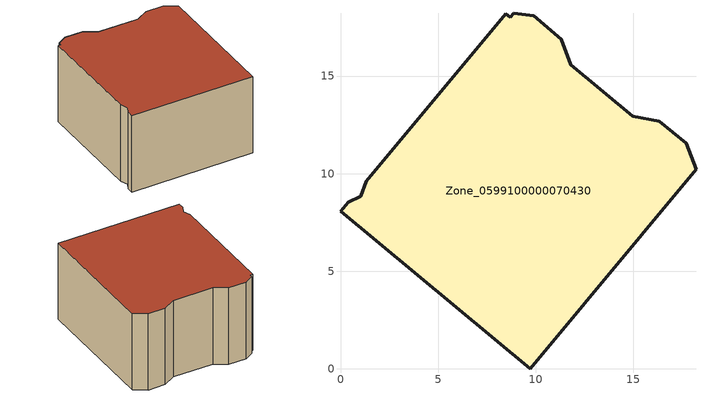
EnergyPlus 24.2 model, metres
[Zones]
Zone_0599100000070430
 floor ground (C_G): 1.04,8.84 1.31,9.61 8.45,18.2 8.7,18.01 8.88,18.23 9.89,18.09 11.3,16.9 11.79,15.57 14.96,12.94 16.34,12.69 17.72,11.57 18.21,10.22 9.71,0 0,8.07 0.39,8.54 z0
 wall outside (C_F): 9.89,18.09 8.88,18.23 8.7,18.01 8.45,18.2 1.31,9.61 1.04,8.84 0.39,8.54 0,8.07 9.71,0 18.21,10.22 17.72,11.57 16.34,12.69 14.96,12.94 11.79,15.57 11.3,16.9 9.89,18.09 z0:8.24
 roof outside (C_R): 1.31,9.61 1.04,8.84 0.39,8.54 0,8.07 9.71,0 18.21,10.22 17.72,11.57 16.34,12.69 14.96,12.94 11.79,15.57 11.3,16.9 9.89,18.09 8.88,18.23 8.7,18.01 8.45,18.2 z8.24
[BUILDING]
Pand.0599100000070430: North Axis=0; Terrain=City; Loads Convergence Tolerance Value=0.04; Temperature Convergence Tolerance Value=0.4; Solar Distribution=FullExterior; Maximum Number of Warmup Days=25; Minimum Number of Warmup Days=1
[Site:Location]
Rotterdam.The.Hague.AP_ZH_NLD Design_Conditions: Latitude=51.96; Longitude=4.45; Time Zone=1; Elevation=-4.5
[SITE:GROUNDTEMPERATURE:BUILDINGSURFACE]
18, 18, 18, 18, 18, 18, 18, 18, 18, 18, 18, 18
[MATERIAL] Thermal Absorptance=0.9; Solar Absorptance=0.7; Visible Absorptance=0.7
Name | Roughness | Thickness | Conductivity | Density | Specific Heat
G.D.1965 | MediumSmooth | 0.15 | 1 | 540 | 1210
F.D.1965 | Rough | 0.3 | 0.857143 | 1920 | 840
R.D.1965 | MediumRough | 0.2 | 0.08 | 1500 | 1000
[CONSTRUCTION]
C_G: G.D.1965
C_F: F.D.1965
C_R: R.D.1965
[ZONE]
Zone_0599100000070430: Type=1; Multiplier=1; Ceiling Height=Autocalculate; Volume=Autocalculate; Floor Area=autocalculate; Part of Total Floor Area=Yes
[ZONEINFILTRATION:DESIGNFLOWRATE]
Infil_Zone_0599100000070430: Zone or ZoneList or Space or SpaceList=Zone_0599100000070430; Schedule=AlwaysOn; Design Flow Rate Calculation Method=Flow/Area; Flow Rate per Floor Area=0.0042; Constant Term Coefficient=1; Temperature Term Coefficient=0; Velocity Term Coefficient=0; Velocity Squared Term Coefficient=0
[HVACTEMPLATE:ZONE:IDEALLOADSAIRSYSTEM]
Zone_0599100000070430: Maximum Heating Supply Air Temperature=50; Minimum Cooling Supply Air Temperature=13; Maximum Heating Supply Air Humidity Ratio=0.0156; Minimum Cooling Supply Air Humidity Ratio=0.0077; Heating Limit=NoLimit; Cooling Limit=NoLimit; Dehumidification Control Type=ConstantSensibleHeatRatio; Cooling Sensible Heat Ratio=0.7; Dehumidification Setpoint=60; Humidification Control Type=None; Humidification Setpoint=30; Outdoor Air Method=None; Outdoor Air Flow Rate per Person=0.00944; Outdoor Air Flow Rate per Zone Floor Area=0; Outdoor Air Flow Rate per Zone=0; Demand Controlled Ventilation Type=None; Outdoor Air Economizer Type=NoEconomizer; Heat Recovery Type=None; Sensible Heat Recovery Effectiveness=0.7; Latent Heat Recovery Effectiveness=0.65
[ZONECONTROL:THERMOSTAT]
ThermostatControl_Zone_0599100000070430: Zone or ZoneList=Zone_0599100000070430; Control Type Schedule=DualSetpointControlType; Control 1=Thermostat_Zone_0599100000070430; Temperature Difference Between Cutout And Setpoint=0
[THERMOSTATSETPOINT:DUALSETPOINT]
Thermostat_Zone_0599100000070430: Heating Setpoint Temperature Schedule=HeatingSetpoint_Zone_0599100000070430; Cooling Setpoint Temperature Schedule=CoolingSetpoint_Zone_0599100000070430
[SCHEDULE:COMPACT]
HeatingSetpoint_Zone_0599100000070430: Through: 12/31, For: AllDays, Until: 24:00, 21
CoolingSetpoint_Zone_0599100000070430: Through: 12/31, For: AllDays, Until: 24:00, 24
DualSetpointControlType: Through: 12/31, For: AllDays, Until: 24:00, 4
AlwaysOn: Through: 12/31, For: AllDays, Until: 24:00, 1
